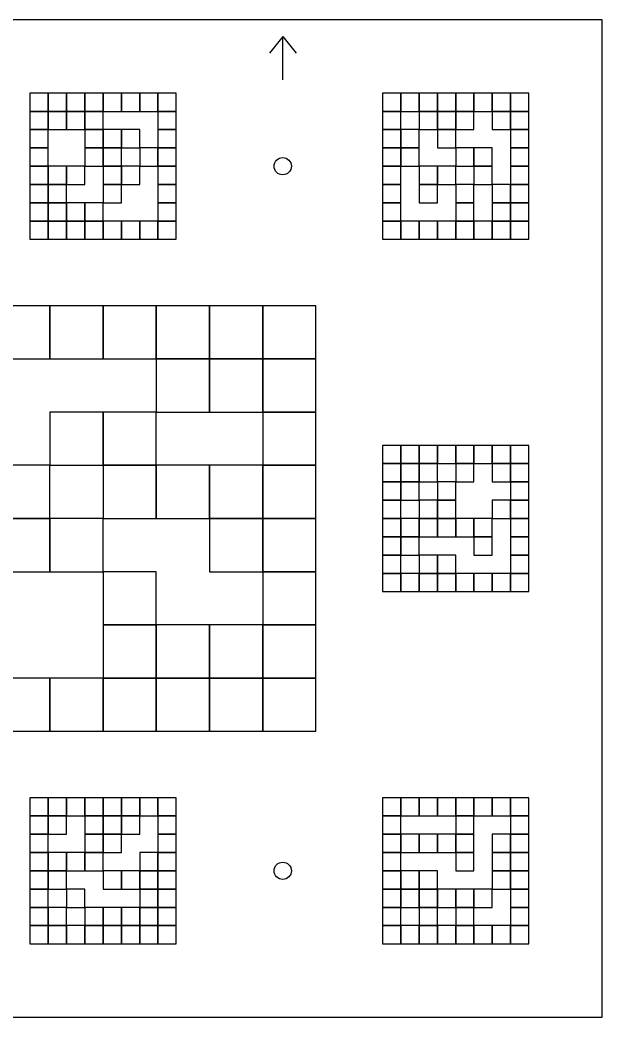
# Model space of a CAD drawing. Extents: x 0 to 1260, y 0 to 1580.
# Drawn here: x 1085 to 1260, y 640 to 940 of the extents above; entities that cross this region are included whole.
import ezdxf

# ---------------------------------------------------------------- set-up
doc = ezdxf.new("R2010")
doc.units = 0
for name, color, linetype in [('BLACK_POCKET', 7, 'CONTINUOUS'), ('CUT', 7, 'CONTINUOUS'), ('MOUNT_HOLE', 6, 'CONTINUOUS'), ('ORIENTATION', 7, 'CONTINUOUS')]:
    doc.layers.add(name, color=color, linetype=linetype)

msp = doc.modelspace()

# ---------------------------------------------------------------- linework, layer by layer
at = {"layer": 'BLACK_POCKET'}
for p, q in [((1093.5, 918), (1088, 918)), ((1088, 918), (1088, 912.5)), ((1093.5, 912.5), (1093.5, 918)), ((1099, 918), (1093.5, 918)), ((1093.5, 918), (1093.5, 912.5)), ((1099, 912.5), (1099, 918)), ((1104.5, 918), (1099, 918)), ((1099, 918), (1099, 912.5)), ((1104.5, 912.5), (1104.5, 918)), ((1110, 918), (1104.5, 918)), ((1104.5, 918), (1104.5, 912.5)), ((1110, 912.5), (1110, 918)), ((1115.5, 918), (1110, 918)), ((1110, 918), (1110, 912.5)), ((1115.5, 912.5), (1115.5, 918)), ((1121, 918), (1115.5, 918)), ((1115.5, 918), (1115.5, 912.5)), ((1121, 912.5), (1121, 918)), ((1126.5, 918), (1121, 918)), ((1121, 918), (1121, 912.5)), ((1126.5, 912.5), (1126.5, 918)), ((1132, 918), (1126.5, 918)), ((1126.5, 918), (1126.5, 912.5)), ((1132, 912.5), (1132, 918)), ((1199.5, 918), (1194, 918)), ((1194, 918), (1194, 912.5)), ((1199.5, 912.5), (1199.5, 918)), ((1205, 918), (1199.5, 918)), ((1199.5, 918), (1199.5, 912.5)), ((1205, 912.5), (1205, 918)), ((1210.5, 918), (1205, 918)), ((1205, 918), (1205, 912.5)), ((1210.5, 912.5), (1210.5, 918)), ((1216, 918), (1210.5, 918)), ((1210.5, 918), (1210.5, 912.5)), ((1216, 912.5), (1216, 918)), ((1221.5, 918), (1216, 918)), ((1216, 918), (1216, 912.5)), ((1221.5, 912.5), (1221.5, 918)), ((1227, 918), (1221.5, 918)), ((1221.5, 918), (1221.5, 912.5)), ((1227, 912.5), (1227, 918)), ((1232.5, 918), (1227, 918)), ((1227, 918), (1227, 912.5)), ((1232.5, 912.5), (1232.5, 918)), ((1238, 918), (1232.5, 918)), ((1232.5, 918), (1232.5, 912.5)), ((1238, 912.5), (1238, 918)), ((1088, 912.5), (1093.5, 912.5)), ((1093.5, 912.5), (1088, 912.5)), ((1088, 912.5), (1088, 907)), ((1093.5, 912.5), (1099, 912.5)), ((1093.5, 907), (1093.5, 912.5)), ((1099, 912.5), (1093.5, 912.5)), ((1093.5, 912.5), (1093.5, 907)), ((1099, 912.5), (1104.5, 912.5)), ((1099, 907), (1099, 912.5)), ((1104.5, 912.5), (1099, 912.5)), ((1099, 912.5), (1099, 907)), ((1104.5, 912.5), (1110, 912.5)), ((1104.5, 907), (1104.5, 912.5)), ((1110, 912.5), (1104.5, 912.5)), ((1104.5, 912.5), (1104.5, 907)), ((1110, 912.5), (1115.5, 912.5)), ((1110, 907), (1110, 912.5)), ((1115.5, 912.5), (1121, 912.5)), ((1121, 912.5), (1126.5, 912.5)), ((1126.5, 912.5), (1132, 912.5)), ((1132, 912.5), (1126.5, 912.5)), ((1126.5, 912.5), (1126.5, 907)), ((1132, 907), (1132, 912.5)), ((1194, 912.5), (1199.5, 912.5)), ((1199.5, 912.5), (1194, 912.5)), ((1194, 912.5), (1194, 907)), ((1199.5, 912.5), (1205, 912.5)), ((1199.5, 907), (1199.5, 912.5)), ((1205, 912.5), (1210.5, 912.5)), ((1210.5, 912.5), (1205, 912.5)), ((1205, 912.5), (1205, 907)), ((1210.5, 912.5), (1216, 912.5)), ((1210.5, 907), (1210.5, 912.5)), ((1216, 912.5), (1210.5, 912.5)), ((1210.5, 912.5), (1210.5, 907)), ((1216, 912.5), (1221.5, 912.5)), ((1216, 907), (1216, 912.5)), ((1221.5, 912.5), (1216, 912.5)), ((1216, 912.5), (1216, 907)), ((1221.5, 912.5), (1227, 912.5)), ((1221.5, 907), (1221.5, 912.5)), ((1227, 912.5), (1232.5, 912.5)), ((1232.5, 912.5), (1227, 912.5)), ((1227, 912.5), (1227, 907)), ((1232.5, 912.5), (1238, 912.5)), ((1232.5, 907), (1232.5, 912.5)), ((1238, 912.5), (1232.5, 912.5)), ((1232.5, 912.5), (1232.5, 907)), ((1238, 907), (1238, 912.5)), ((1088, 907), (1093.5, 907)), ((1093.5, 907), (1088, 907)), ((1088, 907), (1088, 901.5)), ((1093.5, 907), (1099, 907)), ((1093.5, 901.5), (1093.5, 907)), ((1099, 907), (1104.5, 907)), ((1104.5, 907), (1110, 907)), ((1110, 907), (1104.5, 907)), ((1104.5, 907), (1104.5, 901.5)), ((1110, 901.5), (1110, 907)), ((1115.5, 907), (1110, 907)), ((1110, 907), (1110, 901.5)), ((1115.5, 901.5), (1115.5, 907)), ((1121, 907), (1115.5, 907)), ((1115.5, 907), (1115.5, 901.5)), ((1121, 901.5), (1121, 907)), ((1126.5, 907), (1132, 907)), ((1132, 907), (1126.5, 907)), ((1126.5, 907), (1126.5, 901.5)), ((1132, 901.5), (1132, 907)), ((1194, 907), (1199.5, 907)), ((1199.5, 907), (1194, 907)), ((1194, 907), (1194, 901.5)), ((1199.5, 901.5), (1199.5, 907)), ((1205, 907), (1199.5, 907)), ((1199.5, 907), (1199.5, 901.5)), ((1205, 907), (1210.5, 907)), ((1205, 901.5), (1205, 907)), ((1210.5, 907), (1216, 907)), ((1216, 907), (1210.5, 907)), ((1210.5, 907), (1210.5, 901.5)), ((1216, 907), (1221.5, 907)), ((1216, 901.5), (1216, 907)), ((1227, 907), (1232.5, 907)), ((1232.5, 907), (1238, 907)), ((1238, 907), (1232.5, 907)), ((1232.5, 907), (1232.5, 901.5)), ((1238, 901.5), (1238, 907)), ((1088, 901.5), (1093.5, 901.5)), ((1093.5, 901.5), (1088, 901.5)), ((1088, 901.5), (1088, 896)), ((1093.5, 896), (1093.5, 901.5)), ((1104.5, 901.5), (1110, 901.5)), ((1110, 901.5), (1104.5, 901.5)), ((1104.5, 901.5), (1104.5, 896)), ((1110, 901.5), (1115.5, 901.5)), ((1110, 896), (1110, 901.5)), ((1115.5, 901.5), (1110, 901.5)), ((1110, 901.5), (1110, 896)), ((1115.5, 901.5), (1121, 901.5)), ((1115.5, 896), (1115.5, 901.5)), ((1126.5, 901.5), (1121, 901.5)), ((1121, 901.5), (1121, 896)), ((1126.5, 901.5), (1132, 901.5)), ((1126.5, 896), (1126.5, 901.5)), ((1132, 901.5), (1126.5, 901.5)), ((1126.5, 901.5), (1126.5, 896)), ((1132, 896), (1132, 901.5)), ((1194, 901.5), (1199.5, 901.5)), ((1199.5, 901.5), (1194, 901.5)), ((1194, 901.5), (1194, 896)), ((1199.5, 901.5), (1205, 901.5)), ((1199.5, 896), (1199.5, 901.5)), ((1205, 901.5), (1199.5, 901.5)), ((1199.5, 901.5), (1199.5, 896)), ((1205, 896), (1205, 901.5)), ((1210.5, 901.5), (1216, 901.5)), ((1221.5, 901.5), (1216, 901.5)), ((1216, 901.5), (1216, 896)), ((1221.5, 896), (1221.5, 901.5)), ((1227, 901.5), (1221.5, 901.5)), ((1221.5, 901.5), (1221.5, 896)), ((1227, 896), (1227, 901.5)), ((1232.5, 901.5), (1238, 901.5)), ((1238, 901.5), (1232.5, 901.5)), ((1232.5, 901.5), (1232.5, 896)), ((1238, 896), (1238, 901.5)), ((1088, 896), (1093.5, 896)), ((1093.5, 896), (1088, 896)), ((1088, 896), (1088, 890.5)), ((1093.5, 890.5), (1093.5, 896)), ((1099, 896), (1093.5, 896)), ((1093.5, 896), (1093.5, 890.5)), ((1099, 890.5), (1099, 896)), ((1104.5, 896), (1099, 896)), ((1099, 896), (1099, 890.5)), ((1104.5, 896), (1110, 896)), ((1104.5, 890.5), (1104.5, 896)), ((1110, 896), (1115.5, 896)), ((1115.5, 896), (1110, 896)), ((1110, 896), (1110, 890.5)), ((1115.5, 890.5), (1115.5, 896)), ((1121, 896), (1115.5, 896)), ((1115.5, 896), (1115.5, 890.5)), ((1121, 896), (1126.5, 896)), ((1121, 890.5), (1121, 896)), ((1126.5, 896), (1132, 896)), ((1132, 896), (1126.5, 896)), ((1126.5, 896), (1126.5, 890.5)), ((1132, 890.5), (1132, 896)), ((1194, 896), (1199.5, 896)), ((1199.5, 896), (1194, 896)), ((1194, 896), (1194, 890.5)), ((1199.5, 896), (1205, 896)), ((1199.5, 890.5), (1199.5, 896)), ((1210.5, 896), (1205, 896)), ((1205, 896), (1205, 890.5)), ((1210.5, 890.5), (1210.5, 896)), ((1216, 896), (1210.5, 896)), ((1210.5, 896), (1210.5, 890.5)), ((1216, 896), (1221.5, 896)), ((1216, 890.5), (1216, 896)), ((1221.5, 896), (1227, 896)), ((1227, 896), (1221.5, 896)), ((1221.5, 896), (1221.5, 890.5)), ((1227, 890.5), (1227, 896)), ((1232.5, 896), (1238, 896)), ((1238, 896), (1232.5, 896)), ((1232.5, 896), (1232.5, 890.5)), ((1238, 890.5), (1238, 896)), ((1088, 890.5), (1093.5, 890.5)), ((1093.5, 890.5), (1088, 890.5)), ((1088, 890.5), (1088, 885)), ((1093.5, 890.5), (1099, 890.5)), ((1093.5, 885), (1093.5, 890.5)), ((1099, 890.5), (1093.5, 890.5)), ((1093.5, 890.5), (1093.5, 885)), ((1099, 890.5), (1104.5, 890.5)), ((1099, 885), (1099, 890.5)), ((1110, 890.5), (1115.5, 890.5)), ((1115.5, 890.5), (1110, 890.5)), ((1110, 890.5), (1110, 885)), ((1115.5, 890.5), (1121, 890.5)), ((1115.5, 885), (1115.5, 890.5)), ((1126.5, 890.5), (1132, 890.5)), ((1132, 890.5), (1126.5, 890.5)), ((1126.5, 890.5), (1126.5, 885)), ((1132, 885), (1132, 890.5)), ((1194, 890.5), (1199.5, 890.5)), ((1199.5, 890.5), (1194, 890.5)), ((1194, 890.5), (1194, 885)), ((1199.5, 885), (1199.5, 890.5)), ((1205, 890.5), (1210.5, 890.5)), ((1210.5, 890.5), (1205, 890.5)), ((1205, 890.5), (1205, 885)), ((1210.5, 890.5), (1216, 890.5)), ((1210.5, 885), (1210.5, 890.5)), ((1221.5, 890.5), (1216, 890.5)), ((1216, 890.5), (1216, 885)), ((1221.5, 890.5), (1227, 890.5)), ((1221.5, 885), (1221.5, 890.5)), ((1232.5, 890.5), (1227, 890.5)), ((1227, 890.5), (1227, 885)), ((1232.5, 890.5), (1238, 890.5)), ((1232.5, 885), (1232.5, 890.5)), ((1238, 890.5), (1232.5, 890.5)), ((1232.5, 890.5), (1232.5, 885)), ((1238, 885), (1238, 890.5)), ((1088, 885), (1093.5, 885)), ((1093.5, 885), (1088, 885)), ((1088, 885), (1088, 879.5)), ((1093.5, 885), (1099, 885)), ((1093.5, 879.5), (1093.5, 885)), ((1099, 885), (1093.5, 885)), ((1093.5, 885), (1093.5, 879.5)), ((1099, 879.5), (1099, 885)), ((1104.5, 885), (1099, 885)), ((1099, 885), (1099, 879.5)), ((1104.5, 879.5), (1104.5, 885)), ((1110, 885), (1104.5, 885)), ((1104.5, 885), (1104.5, 879.5)), ((1110, 885), (1115.5, 885)), ((1110, 879.5), (1110, 885)), ((1126.5, 885), (1132, 885)), ((1132, 885), (1126.5, 885)), ((1126.5, 885), (1126.5, 879.5)), ((1132, 879.5), (1132, 885)), ((1194, 885), (1199.5, 885)), ((1199.5, 885), (1194, 885)), ((1194, 885), (1194, 879.5)), ((1199.5, 879.5), (1199.5, 885)), ((1205, 885), (1210.5, 885)), ((1216, 885), (1221.5, 885)), ((1221.5, 885), (1216, 885)), ((1216, 885), (1216, 879.5)), ((1221.5, 879.5), (1221.5, 885)), ((1227, 885), (1232.5, 885)), ((1232.5, 885), (1227, 885)), ((1227, 885), (1227, 879.5)), ((1232.5, 885), (1238, 885)), ((1232.5, 879.5), (1232.5, 885)), ((1238, 885), (1232.5, 885)), ((1232.5, 885), (1232.5, 879.5)), ((1238, 879.5), (1238, 885)), ((1088, 879.5), (1093.5, 879.5)), ((1093.5, 879.5), (1088, 879.5)), ((1088, 879.5), (1088, 874)), ((1093.5, 879.5), (1099, 879.5)), ((1093.5, 874), (1093.5, 879.5)), ((1099, 879.5), (1093.5, 879.5)), ((1093.5, 879.5), (1093.5, 874)), ((1099, 879.5), (1104.5, 879.5)), ((1099, 874), (1099, 879.5)), ((1104.5, 879.5), (1099, 879.5)), ((1099, 879.5), (1099, 874)), ((1104.5, 879.5), (1110, 879.5)), ((1104.5, 874), (1104.5, 879.5)), ((1110, 879.5), (1104.5, 879.5)), ((1104.5, 879.5), (1104.5, 874)), ((1110, 874), (1110, 879.5)), ((1115.5, 879.5), (1110, 879.5)), ((1110, 879.5), (1110, 874)), ((1115.5, 874), (1115.5, 879.5)), ((1121, 879.5), (1115.5, 879.5)), ((1115.5, 879.5), (1115.5, 874)), ((1121, 874), (1121, 879.5)), ((1126.5, 879.5), (1121, 879.5)), ((1121, 879.5), (1121, 874)), ((1126.5, 879.5), (1132, 879.5)), ((1126.5, 874), (1126.5, 879.5)), ((1132, 879.5), (1126.5, 879.5)), ((1126.5, 879.5), (1126.5, 874)), ((1132, 874), (1132, 879.5)), ((1194, 879.5), (1199.5, 879.5)), ((1199.5, 879.5), (1194, 879.5)), ((1194, 879.5), (1194, 874)), ((1199.5, 874), (1199.5, 879.5)), ((1205, 879.5), (1199.5, 879.5)), ((1199.5, 879.5), (1199.5, 874)), ((1205, 874), (1205, 879.5)), ((1210.5, 879.5), (1205, 879.5)), ((1205, 879.5), (1205, 874)), ((1210.5, 874), (1210.5, 879.5)), ((1216, 879.5), (1210.5, 879.5)), ((1210.5, 879.5), (1210.5, 874)), ((1216, 879.5), (1221.5, 879.5)), ((1216, 874), (1216, 879.5)), ((1221.5, 879.5), (1216, 879.5)), ((1216, 879.5), (1216, 874)), ((1221.5, 874), (1221.5, 879.5)), ((1227, 879.5), (1221.5, 879.5)), ((1221.5, 879.5), (1221.5, 874)), ((1227, 879.5), (1232.5, 879.5)), ((1227, 874), (1227, 879.5)), ((1232.5, 879.5), (1227, 879.5)), ((1227, 879.5), (1227, 874)), ((1232.5, 879.5), (1238, 879.5)), ((1232.5, 874), (1232.5, 879.5)), ((1238, 879.5), (1232.5, 879.5)), ((1232.5, 879.5), (1232.5, 874)), ((1238, 874), (1238, 879.5)), ((1088, 874), (1093.5, 874)), ((1093.5, 874), (1099, 874)), ((1099, 874), (1104.5, 874)), ((1104.5, 874), (1110, 874)), ((1110, 874), (1115.5, 874)), ((1115.5, 874), (1121, 874)), ((1121, 874), (1126.5, 874)), ((1126.5, 874), (1132, 874)), ((1194, 874), (1199.5, 874)), ((1199.5, 874), (1205, 874)), ((1205, 874), (1210.5, 874)), ((1210.5, 874), (1216, 874)), ((1216, 874), (1221.5, 874)), ((1221.5, 874), (1227, 874)), ((1227, 874), (1232.5, 874)), ((1232.5, 874), (1238, 874)), ((1094, 854), (1078, 854)), ((1094, 838), (1094, 854)), ((1110, 854), (1094, 854)), ((1094, 854), (1094, 838)), ((1110, 838), (1110, 854)), ((1126, 854), (1110, 854)), ((1110, 854), (1110, 838)), ((1126, 838), (1126, 854)), ((1142, 854), (1126, 854)), ((1126, 854), (1126, 838)), ((1142, 838), (1142, 854)), ((1158, 854), (1142, 854)), ((1142, 854), (1142, 838)), ((1158, 838), (1158, 854)), ((1174, 854), (1158, 854)), ((1158, 854), (1158, 838)), ((1174, 838), (1174, 854)), ((1078, 838), (1094, 838)), ((1094, 838), (1110, 838)), ((1110, 838), (1126, 838)), ((1126, 838), (1142, 838)), ((1142, 838), (1126, 838)), ((1126, 838), (1126, 822)), ((1142, 838), (1158, 838)), ((1142, 822), (1142, 838)), ((1158, 838), (1142, 838)), ((1142, 838), (1142, 822)), ((1158, 838), (1174, 838)), ((1158, 822), (1158, 838)), ((1174, 838), (1158, 838)), ((1158, 838), (1158, 822)), ((1174, 822), (1174, 838)), ((1110, 822), (1094, 822)), ((1094, 822), (1094, 806)), ((1110, 806), (1110, 822)), ((1126, 822), (1110, 822)), ((1110, 822), (1110, 806)), ((1126, 822), (1142, 822)), ((1126, 806), (1126, 822)), ((1142, 822), (1158, 822)), ((1158, 822), (1174, 822)), ((1174, 822), (1158, 822)), ((1158, 822), (1158, 806)), ((1174, 806), (1174, 822)), ((1199.5, 812), (1194, 812)), ((1194, 812), (1194, 806.5)), ((1199.5, 806.5), (1199.5, 812)), ((1205, 812), (1199.5, 812)), ((1199.5, 812), (1199.5, 806.5)), ((1205, 806.5), (1205, 812)), ((1210.5, 812), (1205, 812)), ((1205, 812), (1205, 806.5)), ((1210.5, 806.5), (1210.5, 812)), ((1216, 812), (1210.5, 812)), ((1210.5, 812), (1210.5, 806.5)), ((1216, 806.5), (1216, 812)), ((1221.5, 812), (1216, 812)), ((1216, 812), (1216, 806.5)), ((1221.5, 806.5), (1221.5, 812)), ((1227, 812), (1221.5, 812)), ((1221.5, 812), (1221.5, 806.5)), ((1227, 806.5), (1227, 812)), ((1232.5, 812), (1227, 812)), ((1227, 812), (1227, 806.5)), ((1232.5, 806.5), (1232.5, 812)), ((1238, 812), (1232.5, 812)), ((1232.5, 812), (1232.5, 806.5)), ((1238, 806.5), (1238, 812)), ((1094, 806), (1078, 806)), ((1094, 806), (1110, 806)), ((1094, 790), (1094, 806)), ((1110, 806), (1126, 806)), ((1126, 806), (1110, 806)), ((1110, 806), (1110, 790)), ((1126, 790), (1126, 806)), ((1142, 806), (1126, 806)), ((1126, 806), (1126, 790)), ((1142, 790), (1142, 806)), ((1158, 806), (1142, 806)), ((1142, 806), (1142, 790)), ((1158, 806), (1174, 806)), ((1158, 790), (1158, 806)), ((1174, 806), (1158, 806)), ((1158, 806), (1158, 790)), ((1174, 790), (1174, 806)), ((1194, 806.5), (1199.5, 806.5)), ((1199.5, 806.5), (1194, 806.5)), ((1194, 806.5), (1194, 801)), ((1199.5, 806.5), (1205, 806.5)), ((1199.5, 801), (1199.5, 806.5)), ((1205, 806.5), (1199.5, 806.5)), ((1199.5, 806.5), (1199.5, 801)), ((1205, 806.5), (1210.5, 806.5)), ((1205, 801), (1205, 806.5)), ((1210.5, 806.5), (1205, 806.5)), ((1205, 806.5), (1205, 801)), ((1210.5, 806.5), (1216, 806.5)), ((1210.5, 801), (1210.5, 806.5)), ((1216, 806.5), (1221.5, 806.5)), ((1221.5, 806.5), (1216, 806.5)), ((1216, 806.5), (1216, 801)), ((1221.5, 806.5), (1227, 806.5)), ((1221.5, 801), (1221.5, 806.5)), ((1227, 806.5), (1232.5, 806.5)), ((1232.5, 806.5), (1227, 806.5)), ((1227, 806.5), (1227, 801)), ((1232.5, 806.5), (1238, 806.5)), ((1232.5, 801), (1232.5, 806.5)), ((1238, 806.5), (1232.5, 806.5)), ((1232.5, 806.5), (1232.5, 801)), ((1238, 801), (1238, 806.5)), ((1194, 801), (1199.5, 801)), ((1199.5, 801), (1194, 801)), ((1194, 801), (1194, 795.5)), ((1199.5, 801), (1205, 801)), ((1199.5, 795.5), (1199.5, 801)), ((1205, 801), (1199.5, 801)), ((1199.5, 801), (1199.5, 795.5)), ((1205, 801), (1210.5, 801)), ((1205, 795.5), (1205, 801)), ((1216, 801), (1210.5, 801)), ((1210.5, 801), (1210.5, 795.5)), ((1216, 801), (1221.5, 801)), ((1216, 795.5), (1216, 801)), ((1227, 801), (1232.5, 801)), ((1232.5, 801), (1238, 801)), ((1238, 801), (1232.5, 801)), ((1232.5, 801), (1232.5, 795.5)), ((1238, 795.5), (1238, 801)), ((1194, 795.5), (1199.5, 795.5)), ((1199.5, 795.5), (1194, 795.5)), ((1194, 795.5), (1194, 790)), ((1199.5, 795.5), (1205, 795.5)), ((1199.5, 790), (1199.5, 795.5)), ((1210.5, 795.5), (1205, 795.5)), ((1205, 795.5), (1205, 790)), ((1210.5, 795.5), (1216, 795.5)), ((1210.5, 790), (1210.5, 795.5)), ((1216, 795.5), (1210.5, 795.5)), ((1210.5, 795.5), (1210.5, 790)), ((1216, 790), (1216, 795.5)), ((1232.5, 795.5), (1227, 795.5)), ((1227, 795.5), (1227, 790)), ((1232.5, 795.5), (1238, 795.5)), ((1232.5, 790), (1232.5, 795.5)), ((1238, 795.5), (1232.5, 795.5)), ((1232.5, 795.5), (1232.5, 790)), ((1238, 790), (1238, 795.5)), ((1078, 790), (1094, 790)), ((1094, 790), (1078, 790)), ((1094, 774), (1094, 790)), ((1110, 790), (1094, 790)), ((1094, 790), (1094, 774)), ((1110, 790), (1126, 790)), ((1110, 774), (1110, 790)), ((1126, 790), (1142, 790)), ((1142, 790), (1158, 790)), ((1158, 790), (1142, 790)), ((1142, 790), (1142, 774)), ((1158, 790), (1174, 790)), ((1158, 774), (1158, 790)), ((1174, 790), (1158, 790)), ((1158, 790), (1158, 774)), ((1174, 774), (1174, 790)), ((1194, 790), (1199.5, 790)), ((1199.5, 790), (1194, 790)), ((1194, 790), (1194, 784.5)), ((1199.5, 784.5), (1199.5, 790)), ((1205, 790), (1199.5, 790)), ((1199.5, 790), (1199.5, 784.5)), ((1205, 790), (1210.5, 790)), ((1205, 784.5), (1205, 790)), ((1210.5, 790), (1205, 790)), ((1205, 790), (1205, 784.5)), ((1210.5, 790), (1216, 790)), ((1210.5, 784.5), (1210.5, 790)), ((1216, 790), (1210.5, 790)), ((1210.5, 790), (1210.5, 784.5)), ((1216, 784.5), (1216, 790)), ((1221.5, 790), (1216, 790)), ((1216, 790), (1216, 784.5)), ((1221.5, 784.5), (1221.5, 790)), ((1227, 790), (1221.5, 790)), ((1221.5, 790), (1221.5, 784.5)), ((1227, 790), (1232.5, 790)), ((1227, 784.5), (1227, 790)), ((1232.5, 790), (1238, 790)), ((1238, 790), (1232.5, 790)), ((1232.5, 790), (1232.5, 784.5)), ((1238, 784.5), (1238, 790)), ((1194, 784.5), (1199.5, 784.5)), ((1199.5, 784.5), (1194, 784.5)), ((1194, 784.5), (1194, 779)), ((1199.5, 784.5), (1205, 784.5)), ((1199.5, 779), (1199.5, 784.5)), ((1205, 784.5), (1199.5, 784.5)), ((1199.5, 784.5), (1199.5, 779)), ((1205, 784.5), (1210.5, 784.5)), ((1205, 779), (1205, 784.5)), ((1210.5, 784.5), (1216, 784.5)), ((1216, 784.5), (1221.5, 784.5)), ((1221.5, 784.5), (1227, 784.5)), ((1227, 784.5), (1221.5, 784.5)), ((1221.5, 784.5), (1221.5, 779)), ((1227, 779), (1227, 784.5)), ((1232.5, 784.5), (1238, 784.5)), ((1238, 784.5), (1232.5, 784.5)), ((1232.5, 784.5), (1232.5, 779)), ((1238, 779), (1238, 784.5)), ((1194, 779), (1199.5, 779)), ((1199.5, 779), (1194, 779)), ((1194, 779), (1194, 773.5)), ((1199.5, 779), (1205, 779)), ((1199.5, 773.5), (1199.5, 779)), ((1210.5, 779), (1205, 779)), ((1205, 779), (1205, 773.5)), ((1210.5, 773.5), (1210.5, 779)), ((1216, 779), (1210.5, 779)), ((1210.5, 779), (1210.5, 773.5)), ((1216, 773.5), (1216, 779)), ((1221.5, 779), (1227, 779)), ((1232.5, 779), (1238, 779)), ((1238, 779), (1232.5, 779)), ((1232.5, 779), (1232.5, 773.5)), ((1238, 773.5), (1238, 779)), ((1078, 774), (1094, 774)), ((1094, 774), (1110, 774)), ((1126, 774), (1110, 774)), ((1110, 774), (1110, 758)), ((1126, 758), (1126, 774)), ((1142, 774), (1158, 774)), ((1158, 774), (1174, 774)), ((1174, 774), (1158, 774)), ((1158, 774), (1158, 758)), ((1174, 758), (1174, 774)), ((1194, 773.5), (1199.5, 773.5)), ((1199.5, 773.5), (1194, 773.5)), ((1194, 773.5), (1194, 768)), ((1199.5, 768), (1199.5, 773.5)), ((1205, 773.5), (1199.5, 773.5)), ((1199.5, 773.5), (1199.5, 768)), ((1205, 773.5), (1210.5, 773.5)), ((1205, 768), (1205, 773.5)), ((1210.5, 773.5), (1205, 773.5)), ((1205, 773.5), (1205, 768)), ((1210.5, 773.5), (1216, 773.5)), ((1210.5, 768), (1210.5, 773.5)), ((1216, 773.5), (1210.5, 773.5)), ((1210.5, 773.5), (1210.5, 768)), ((1216, 768), (1216, 773.5)), ((1221.5, 773.5), (1216, 773.5)), ((1216, 773.5), (1216, 768)), ((1221.5, 768), (1221.5, 773.5)), ((1227, 773.5), (1221.5, 773.5)), ((1221.5, 773.5), (1221.5, 768)), ((1227, 768), (1227, 773.5)), ((1232.5, 773.5), (1227, 773.5)), ((1227, 773.5), (1227, 768)), ((1232.5, 773.5), (1238, 773.5)), ((1232.5, 768), (1232.5, 773.5)), ((1238, 773.5), (1232.5, 773.5)), ((1232.5, 773.5), (1232.5, 768)), ((1238, 768), (1238, 773.5)), ((1194, 768), (1199.5, 768)), ((1199.5, 768), (1205, 768)), ((1205, 768), (1210.5, 768)), ((1210.5, 768), (1216, 768)), ((1216, 768), (1221.5, 768)), ((1221.5, 768), (1227, 768)), ((1227, 768), (1232.5, 768)), ((1232.5, 768), (1238, 768)), ((1110, 758), (1126, 758)), ((1126, 758), (1110, 758)), ((1110, 758), (1110, 742)), ((1126, 742), (1126, 758)), ((1142, 758), (1126, 758)), ((1126, 758), (1126, 742)), ((1142, 742), (1142, 758)), ((1158, 758), (1142, 758)), ((1142, 758), (1142, 742)), ((1158, 758), (1174, 758)), ((1158, 742), (1158, 758)), ((1174, 758), (1158, 758)), ((1158, 758), (1158, 742)), ((1174, 742), (1174, 758)), ((1094, 742), (1078, 742)), ((1094, 726), (1094, 742)), ((1110, 742), (1094, 742)), ((1094, 742), (1094, 726)), ((1110, 742), (1126, 742)), ((1110, 726), (1110, 742)), ((1126, 742), (1110, 742)), ((1110, 742), (1110, 726)), ((1126, 742), (1142, 742)), ((1126, 726), (1126, 742)), ((1142, 742), (1126, 742)), ((1126, 742), (1126, 726)), ((1142, 742), (1158, 742)), ((1142, 726), (1142, 742)), ((1158, 742), (1142, 742)), ((1142, 742), (1142, 726)), ((1158, 742), (1174, 742)), ((1158, 726), (1158, 742)), ((1174, 742), (1158, 742)), ((1158, 742), (1158, 726)), ((1174, 726), (1174, 742)), ((1078, 726), (1094, 726)), ((1094, 726), (1110, 726)), ((1110, 726), (1126, 726)), ((1126, 726), (1142, 726)), ((1142, 726), (1158, 726)), ((1158, 726), (1174, 726)), ((1093.5, 706), (1088, 706)), ((1088, 706), (1088, 700.5)), ((1093.5, 700.5), (1093.5, 706)), ((1099, 706), (1093.5, 706)), ((1093.5, 706), (1093.5, 700.5)), ((1099, 700.5), (1099, 706)), ((1104.5, 706), (1099, 706)), ((1099, 706), (1099, 700.5)), ((1104.5, 700.5), (1104.5, 706)), ((1110, 706), (1104.5, 706)), ((1104.5, 706), (1104.5, 700.5)), ((1110, 700.5), (1110, 706)), ((1115.5, 706), (1110, 706)), ((1110, 706), (1110, 700.5)), ((1115.5, 700.5), (1115.5, 706)), ((1121, 706), (1115.5, 706)), ((1115.5, 706), (1115.5, 700.5)), ((1121, 700.5), (1121, 706)), ((1126.5, 706), (1121, 706)), ((1121, 706), (1121, 700.5)), ((1126.5, 700.5), (1126.5, 706)), ((1132, 706), (1126.5, 706)), ((1126.5, 706), (1126.5, 700.5)), ((1132, 700.5), (1132, 706)), ((1199.5, 706), (1194, 706)), ((1194, 706), (1194, 700.5)), ((1199.5, 700.5), (1199.5, 706)), ((1205, 706), (1199.5, 706)), ((1199.5, 706), (1199.5, 700.5)), ((1205, 700.5), (1205, 706)), ((1210.5, 706), (1205, 706)), ((1205, 706), (1205, 700.5)), ((1210.5, 700.5), (1210.5, 706)), ((1216, 706), (1210.5, 706)), ((1210.5, 706), (1210.5, 700.5)), ((1216, 700.5), (1216, 706)), ((1221.5, 706), (1216, 706)), ((1216, 706), (1216, 700.5)), ((1221.5, 700.5), (1221.5, 706)), ((1227, 706), (1221.5, 706)), ((1221.5, 706), (1221.5, 700.5)), ((1227, 700.5), (1227, 706)), ((1232.5, 706), (1227, 706)), ((1227, 706), (1227, 700.5)), ((1232.5, 700.5), (1232.5, 706)), ((1238, 706), (1232.5, 706)), ((1232.5, 706), (1232.5, 700.5)), ((1238, 700.5), (1238, 706)), ((1088, 700.5), (1093.5, 700.5)), ((1093.5, 700.5), (1088, 700.5)), ((1088, 700.5), (1088, 695)), ((1093.5, 700.5), (1099, 700.5)), ((1093.5, 695), (1093.5, 700.5)), ((1099, 700.5), (1093.5, 700.5)), ((1093.5, 700.5), (1093.5, 695)), ((1099, 700.5), (1104.5, 700.5)), ((1099, 695), (1099, 700.5)), ((1104.5, 700.5), (1110, 700.5)), ((1110, 700.5), (1104.5, 700.5)), ((1104.5, 700.5), (1104.5, 695)), ((1110, 700.5), (1115.5, 700.5)), ((1110, 695), (1110, 700.5)), ((1115.5, 700.5), (1110, 700.5)), ((1110, 700.5), (1110, 695)), ((1115.5, 700.5), (1121, 700.5)), ((1115.5, 695), (1115.5, 700.5)), ((1121, 700.5), (1115.5, 700.5)), ((1115.5, 700.5), (1115.5, 695)), ((1121, 700.5), (1126.5, 700.5)), ((1121, 695), (1121, 700.5)), ((1126.5, 700.5), (1132, 700.5)), ((1132, 700.5), (1126.5, 700.5)), ((1126.5, 700.5), (1126.5, 695)), ((1132, 695), (1132, 700.5)), ((1194, 700.5), (1199.5, 700.5)), ((1199.5, 700.5), (1194, 700.5)), ((1194, 700.5), (1194, 695)), ((1199.5, 700.5), (1205, 700.5)), ((1199.5, 695), (1199.5, 700.5)), ((1205, 700.5), (1210.5, 700.5)), ((1210.5, 700.5), (1216, 700.5)), ((1216, 700.5), (1221.5, 700.5)), ((1221.5, 700.5), (1216, 700.5)), ((1216, 700.5), (1216, 695)), ((1221.5, 700.5), (1227, 700.5)), ((1221.5, 695), (1221.5, 700.5)), ((1227, 700.5), (1232.5, 700.5)), ((1232.5, 700.5), (1238, 700.5)), ((1238, 700.5), (1232.5, 700.5)), ((1232.5, 700.5), (1232.5, 695)), ((1238, 695), (1238, 700.5)), ((1088, 695), (1093.5, 695)), ((1093.5, 695), (1088, 695)), ((1088, 695), (1088, 689.5)), ((1093.5, 695), (1099, 695)), ((1093.5, 689.5), (1093.5, 695)), ((1104.5, 695), (1110, 695)), ((1110, 695), (1104.5, 695)), ((1104.5, 695), (1104.5, 689.5)), ((1110, 695), (1115.5, 695)), ((1110, 689.5), (1110, 695)), ((1115.5, 695), (1110, 695)), ((1110, 695), (1110, 689.5)), ((1115.5, 695), (1121, 695)), ((1115.5, 689.5), (1115.5, 695)), ((1126.5, 695), (1132, 695)), ((1132, 695), (1126.5, 695)), ((1126.5, 695), (1126.5, 689.5)), ((1132, 689.5), (1132, 695)), ((1194, 695), (1199.5, 695)), ((1199.5, 695), (1194, 695)), ((1194, 695), (1194, 689.5)), ((1199.5, 689.5), (1199.5, 695)), ((1205, 695), (1199.5, 695)), ((1199.5, 695), (1199.5, 689.5)), ((1205, 689.5), (1205, 695)), ((1210.5, 695), (1205, 695)), ((1205, 695), (1205, 689.5)), ((1210.5, 689.5), (1210.5, 695)), ((1216, 695), (1210.5, 695)), ((1210.5, 695), (1210.5, 689.5)), ((1216, 695), (1221.5, 695)), ((1216, 689.5), (1216, 695)), ((1221.5, 695), (1216, 695)), ((1216, 695), (1216, 689.5)), ((1221.5, 689.5), (1221.5, 695)), ((1232.5, 695), (1227, 695)), ((1227, 695), (1227, 689.5)), ((1232.5, 695), (1238, 695)), ((1232.5, 689.5), (1232.5, 695)), ((1238, 695), (1232.5, 695)), ((1232.5, 695), (1232.5, 689.5)), ((1238, 689.5), (1238, 695)), ((1088, 689.5), (1093.5, 689.5)), ((1093.5, 689.5), (1088, 689.5)), ((1088, 689.5), (1088, 684)), ((1093.5, 684), (1093.5, 689.5)), ((1099, 689.5), (1093.5, 689.5)), ((1093.5, 689.5), (1093.5, 684)), ((1099, 684), (1099, 689.5)), ((1104.5, 689.5), (1099, 689.5)), ((1099, 689.5), (1099, 684)), ((1104.5, 689.5), (1110, 689.5)), ((1104.5, 684), (1104.5, 689.5)), ((1110, 689.5), (1104.5, 689.5)), ((1104.5, 689.5), (1104.5, 684)), ((1110, 689.5), (1115.5, 689.5)), ((1110, 684), (1110, 689.5)), ((1126.5, 689.5), (1121, 689.5)), ((1121, 689.5), (1121, 684)), ((1126.5, 689.5), (1132, 689.5)), ((1126.5, 684), (1126.5, 689.5)), ((1132, 689.5), (1126.5, 689.5)), ((1126.5, 689.5), (1126.5, 684)), ((1132, 684), (1132, 689.5)), ((1194, 689.5), (1199.5, 689.5)), ((1199.5, 689.5), (1194, 689.5)), ((1194, 689.5), (1194, 684)), ((1199.5, 689.5), (1205, 689.5)), ((1199.5, 684), (1199.5, 689.5)), ((1205, 689.5), (1210.5, 689.5)), ((1210.5, 689.5), (1216, 689.5)), ((1216, 689.5), (1221.5, 689.5)), ((1221.5, 689.5), (1216, 689.5)), ((1216, 689.5), (1216, 684)), ((1221.5, 684), (1221.5, 689.5)), ((1227, 689.5), (1232.5, 689.5)), ((1232.5, 689.5), (1227, 689.5)), ((1227, 689.5), (1227, 684)), ((1232.5, 689.5), (1238, 689.5)), ((1232.5, 684), (1232.5, 689.5)), ((1238, 689.5), (1232.5, 689.5)), ((1232.5, 689.5), (1232.5, 684)), ((1238, 684), (1238, 689.5)), ((1088, 684), (1093.5, 684)), ((1093.5, 684), (1088, 684)), ((1088, 684), (1088, 678.5)), ((1093.5, 684), (1099, 684)), ((1093.5, 678.5), (1093.5, 684)), ((1099, 684), (1093.5, 684)), ((1093.5, 684), (1093.5, 678.5)), ((1099, 684), (1104.5, 684)), ((1099, 678.5), (1099, 684)), ((1104.5, 684), (1110, 684)), ((1115.5, 684), (1110, 684)), ((1110, 684), (1110, 678.5)), ((1115.5, 678.5), (1115.5, 684)), ((1121, 684), (1115.5, 684)), ((1115.5, 684), (1115.5, 678.5)), ((1121, 684), (1126.5, 684)), ((1121, 678.5), (1121, 684)), ((1126.5, 684), (1121, 684)), ((1121, 684), (1121, 678.5)), ((1126.5, 684), (1132, 684)), ((1126.5, 678.5), (1126.5, 684)), ((1132, 684), (1126.5, 684)), ((1126.5, 684), (1126.5, 678.5)), ((1132, 678.5), (1132, 684)), ((1194, 684), (1199.5, 684)), ((1199.5, 684), (1194, 684)), ((1194, 684), (1194, 678.5)), ((1199.5, 678.5), (1199.5, 684)), ((1205, 684), (1199.5, 684)), ((1199.5, 684), (1199.5, 678.5)), ((1205, 678.5), (1205, 684)), ((1210.5, 684), (1205, 684)), ((1205, 684), (1205, 678.5)), ((1210.5, 678.5), (1210.5, 684)), ((1216, 684), (1221.5, 684)), ((1227, 684), (1232.5, 684)), ((1232.5, 684), (1227, 684)), ((1227, 684), (1227, 678.5)), ((1232.5, 684), (1238, 684)), ((1232.5, 678.5), (1232.5, 684)), ((1238, 684), (1232.5, 684)), ((1232.5, 684), (1232.5, 678.5)), ((1238, 678.5), (1238, 684)), ((1088, 678.5), (1093.5, 678.5)), ((1093.5, 678.5), (1088, 678.5)), ((1088, 678.5), (1088, 673)), ((1093.5, 678.5), (1099, 678.5)), ((1093.5, 673), (1093.5, 678.5)), ((1104.5, 678.5), (1099, 678.5)), ((1099, 678.5), (1099, 673)), ((1104.5, 673), (1104.5, 678.5)), ((1110, 678.5), (1115.5, 678.5)), ((1115.5, 678.5), (1121, 678.5)), ((1121, 678.5), (1126.5, 678.5)), ((1126.5, 678.5), (1121, 678.5)), ((1121, 678.5), (1121, 673)), ((1126.5, 678.5), (1132, 678.5)), ((1126.5, 673), (1126.5, 678.5)), ((1132, 678.5), (1126.5, 678.5)), ((1126.5, 678.5), (1126.5, 673)), ((1132, 673), (1132, 678.5)), ((1194, 678.5), (1199.5, 678.5)), ((1199.5, 678.5), (1194, 678.5)), ((1194, 678.5), (1194, 673)), ((1199.5, 678.5), (1205, 678.5)), ((1199.5, 673), (1199.5, 678.5)), ((1205, 678.5), (1199.5, 678.5)), ((1199.5, 678.5), (1199.5, 673)), ((1205, 678.5), (1210.5, 678.5)), ((1205, 673), (1205, 678.5)), ((1210.5, 678.5), (1205, 678.5)), ((1205, 678.5), (1205, 673)), ((1210.5, 673), (1210.5, 678.5)), ((1216, 678.5), (1210.5, 678.5)), ((1210.5, 678.5), (1210.5, 673)), ((1216, 673), (1216, 678.5)), ((1221.5, 678.5), (1216, 678.5)), ((1216, 678.5), (1216, 673)), ((1221.5, 673), (1221.5, 678.5)), ((1227, 678.5), (1221.5, 678.5)), ((1221.5, 678.5), (1221.5, 673)), ((1227, 678.5), (1232.5, 678.5)), ((1227, 673), (1227, 678.5)), ((1232.5, 678.5), (1238, 678.5)), ((1238, 678.5), (1232.5, 678.5)), ((1232.5, 678.5), (1232.5, 673)), ((1238, 673), (1238, 678.5)), ((1088, 673), (1093.5, 673)), ((1093.5, 673), (1088, 673)), ((1088, 673), (1088, 667.5)), ((1093.5, 667.5), (1093.5, 673)), ((1099, 673), (1093.5, 673)), ((1093.5, 673), (1093.5, 667.5)), ((1099, 673), (1104.5, 673)), ((1099, 667.5), (1099, 673)), ((1110, 673), (1104.5, 673)), ((1104.5, 673), (1104.5, 667.5)), ((1110, 667.5), (1110, 673)), ((1115.5, 673), (1110, 673)), ((1110, 673), (1110, 667.5)), ((1115.5, 667.5), (1115.5, 673)), ((1121, 673), (1115.5, 673)), ((1115.5, 673), (1115.5, 667.5)), ((1121, 673), (1126.5, 673)), ((1121, 667.5), (1121, 673)), ((1126.5, 673), (1121, 673)), ((1121, 673), (1121, 667.5)), ((1126.5, 673), (1132, 673)), ((1126.5, 667.5), (1126.5, 673)), ((1132, 673), (1126.5, 673)), ((1126.5, 673), (1126.5, 667.5)), ((1132, 667.5), (1132, 673)), ((1194, 673), (1199.5, 673)), ((1199.5, 673), (1194, 673)), ((1194, 673), (1194, 667.5)), ((1199.5, 673), (1205, 673)), ((1199.5, 667.5), (1199.5, 673)), ((1205, 673), (1210.5, 673)), ((1210.5, 673), (1205, 673)), ((1205, 673), (1205, 667.5)), ((1210.5, 673), (1216, 673)), ((1210.5, 667.5), (1210.5, 673)), ((1216, 673), (1221.5, 673)), ((1221.5, 673), (1216, 673)), ((1216, 673), (1216, 667.5)), ((1221.5, 673), (1227, 673)), ((1221.5, 667.5), (1221.5, 673)), ((1232.5, 673), (1238, 673)), ((1238, 673), (1232.5, 673)), ((1232.5, 673), (1232.5, 667.5)), ((1238, 667.5), (1238, 673)), ((1088, 667.5), (1093.5, 667.5)), ((1093.5, 667.5), (1088, 667.5)), ((1088, 667.5), (1088, 662)), ((1093.5, 667.5), (1099, 667.5)), ((1093.5, 662), (1093.5, 667.5)), ((1099, 667.5), (1093.5, 667.5)), ((1093.5, 667.5), (1093.5, 662)), ((1099, 662), (1099, 667.5)), ((1104.5, 667.5), (1099, 667.5)), ((1099, 667.5), (1099, 662)), ((1104.5, 667.5), (1110, 667.5)), ((1104.5, 662), (1104.5, 667.5)), ((1110, 667.5), (1104.5, 667.5)), ((1104.5, 667.5), (1104.5, 662)), ((1110, 667.5), (1115.5, 667.5)), ((1110, 662), (1110, 667.5)), ((1115.5, 667.5), (1110, 667.5)), ((1110, 667.5), (1110, 662)), ((1115.5, 667.5), (1121, 667.5)), ((1115.5, 662), (1115.5, 667.5)), ((1121, 667.5), (1115.5, 667.5)), ((1115.5, 667.5), (1115.5, 662)), ((1121, 667.5), (1126.5, 667.5)), ((1121, 662), (1121, 667.5)), ((1126.5, 667.5), (1121, 667.5)), ((1121, 667.5), (1121, 662)), ((1126.5, 667.5), (1132, 667.5)), ((1126.5, 662), (1126.5, 667.5)), ((1132, 667.5), (1126.5, 667.5)), ((1126.5, 667.5), (1126.5, 662)), ((1132, 662), (1132, 667.5)), ((1194, 667.5), (1199.5, 667.5)), ((1199.5, 667.5), (1194, 667.5)), ((1194, 667.5), (1194, 662)), ((1199.5, 662), (1199.5, 667.5)), ((1205, 667.5), (1199.5, 667.5)), ((1199.5, 667.5), (1199.5, 662)), ((1205, 667.5), (1210.5, 667.5)), ((1205, 662), (1205, 667.5)), ((1210.5, 667.5), (1205, 667.5)), ((1205, 667.5), (1205, 662)), ((1210.5, 662), (1210.5, 667.5)), ((1216, 667.5), (1210.5, 667.5)), ((1210.5, 667.5), (1210.5, 662)), ((1216, 667.5), (1221.5, 667.5)), ((1216, 662), (1216, 667.5)), ((1221.5, 667.5), (1216, 667.5)), ((1216, 667.5), (1216, 662)), ((1221.5, 662), (1221.5, 667.5)), ((1227, 667.5), (1221.5, 667.5)), ((1221.5, 667.5), (1221.5, 662)), ((1227, 662), (1227, 667.5)), ((1232.5, 667.5), (1227, 667.5)), ((1227, 667.5), (1227, 662)), ((1232.5, 667.5), (1238, 667.5)), ((1232.5, 662), (1232.5, 667.5)), ((1238, 667.5), (1232.5, 667.5)), ((1232.5, 667.5), (1232.5, 662)), ((1238, 662), (1238, 667.5)), ((1088, 662), (1093.5, 662)), ((1093.5, 662), (1099, 662)), ((1099, 662), (1104.5, 662)), ((1104.5, 662), (1110, 662)), ((1110, 662), (1115.5, 662)), ((1115.5, 662), (1121, 662)), ((1121, 662), (1126.5, 662)), ((1126.5, 662), (1132, 662)), ((1194, 662), (1199.5, 662)), ((1199.5, 662), (1205, 662)), ((1205, 662), (1210.5, 662)), ((1210.5, 662), (1216, 662)), ((1216, 662), (1221.5, 662)), ((1221.5, 662), (1227, 662)), ((1227, 662), (1232.5, 662)), ((1232.5, 662), (1238, 662))]:
    msp.add_line(p, q, dxfattribs=at)
at = {"layer": 'CUT'}
for p, q in [((1260, 940), (960, 940)), ((1260, 640), (1260, 940)), ((960, 640), (1260, 640))]:
    msp.add_line(p, q, dxfattribs=at)
at = {"layer": 'MOUNT_HOLE'}
for centre in [(1164, 896), (1164, 684)]:
    msp.add_circle(centre, 2.6, dxfattribs=at)
at = {"layer": 'ORIENTATION'}
for p, q in [((1164, 935), (1160, 930)), ((1164, 922), (1164, 935)), ((1164, 935), (1168, 930))]:
    msp.add_line(p, q, dxfattribs=at)

doc.saveas('drawing.dxf')
